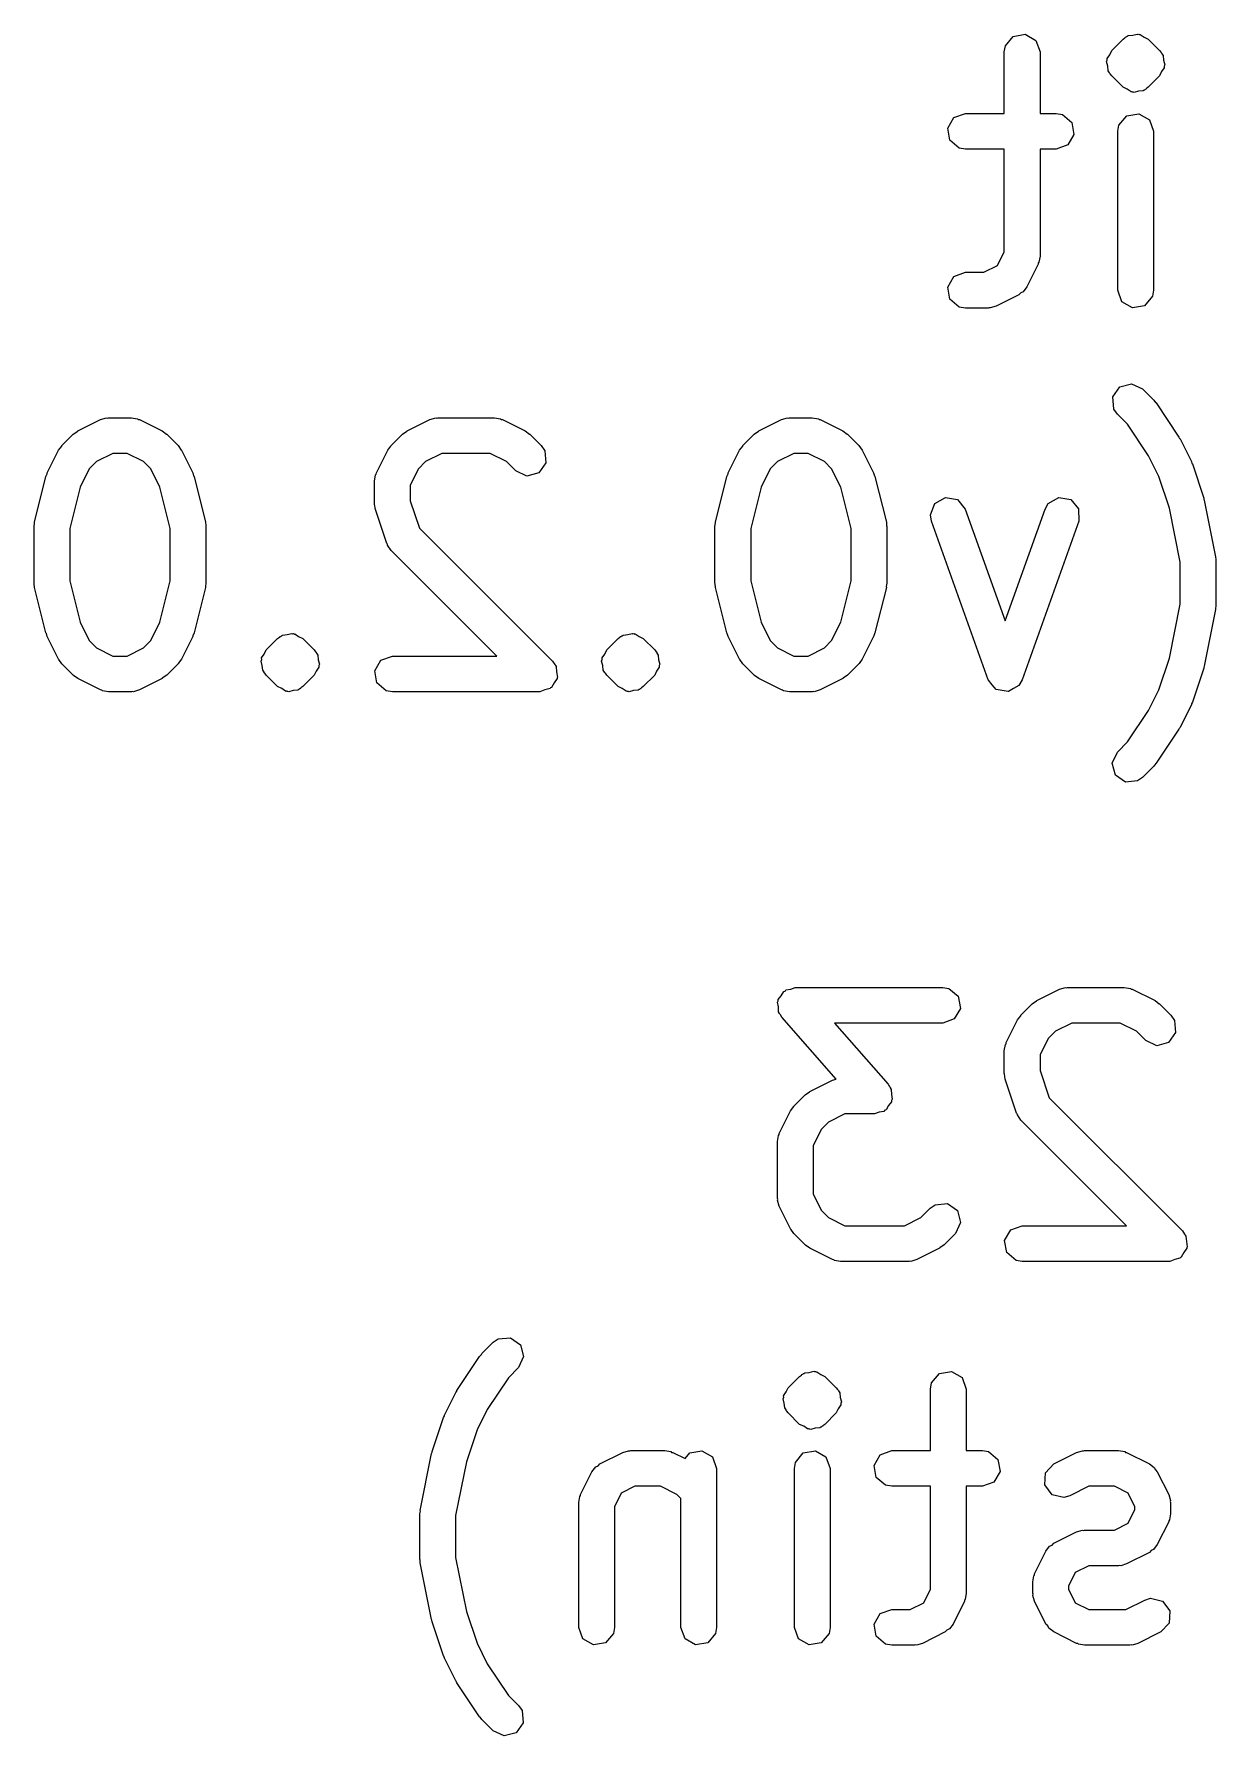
# Model space of a CAD drawing. Extents: x 83.8 to 115, y -109.2 to -88.6.
# Drawn here: x 90.5 to 95.46, y -95.71 to -88.57 of the extents above; entities that cross this region are included whole.
import ezdxf

# ---------------------------------------------------------------- set-up
doc = ezdxf.new("R2010")
doc.units = 0
doc.layers.add('BLACK', color=7, linetype='CONTINUOUS')

msp = doc.modelspace()

# ---------------------------------------------------------------- linework, layer by layer
at = {"layer": 'BLACK', "linetype": 'CONTINUOUS'}
for p, q in [((94.5724, -88.6217), (94.6054, -88.5824)), ((94.6054, -88.5824), (94.6559, -88.5735)), ((94.6559, -88.5735), (94.7003, -88.5992)), ((94.7003, -88.5992), (94.7179, -88.6474)), ((95.0184, -88.642), (95.066, -88.5943)), ((95.066, -88.5943), (95.0741, -88.5887)), ((95.0741, -88.5887), (95.076, -88.5859)), ((95.076, -88.5859), (95.0792, -88.5851)), ((95.0792, -88.5851), (95.0794, -88.585)), ((95.0794, -88.585), (95.0815, -88.5824)), ((95.0815, -88.5824), (95.0835, -88.5821)), ((95.0835, -88.5821), (95.0874, -88.5794)), ((95.0874, -88.5794), (95.1068, -88.5777)), ((95.1068, -88.5777), (95.1256, -88.5727)), ((95.1256, -88.5727), (95.1287, -88.5741)), ((95.1287, -88.5741), (95.1321, -88.5735)), ((95.1321, -88.5735), (95.135, -88.5752)), ((95.135, -88.5752), (95.1385, -88.5749)), ((95.1385, -88.5749), (95.1544, -88.5861)), ((95.1544, -88.5861), (95.1721, -88.5943)), ((95.1721, -88.5943), (95.2197, -88.642)), ((94.5679, -88.6474), (94.5724, -88.6217)), ((94.5679, -88.9057), (94.5679, -88.6474)), ((94.7179, -88.6474), (94.7179, -88.9057)), ((94.9967, -88.6885), (94.9996, -88.6823)), ((94.999, -88.6756), (95.0102, -88.6596)), ((94.9996, -88.6823), (94.999, -88.6756)), ((95.0102, -88.6596), (95.0184, -88.642)), ((95.2197, -88.642), (95.2254, -88.6501)), ((95.2254, -88.6501), (95.2281, -88.652)), ((95.2281, -88.652), (95.229, -88.6552)), ((95.229, -88.6552), (95.2346, -88.6633)), ((95.2346, -88.6633), (95.2363, -88.6827)), ((95.0018, -88.7073), (94.9967, -88.6885)), ((95.0035, -88.7267), (95.0018, -88.7073)), ((95.0091, -88.7348), (95.0035, -88.7267)), ((95.01, -88.738), (95.0091, -88.7348)), ((95.0127, -88.7399), (95.01, -88.738)), ((95.0184, -88.748), (95.0127, -88.7399)), ((95.066, -88.7957), (95.0184, -88.748)), ((95.2197, -88.748), (95.1721, -88.7957)), ((95.2279, -88.7304), (95.2197, -88.748)), ((95.2391, -88.7144), (95.2279, -88.7304)), ((95.2363, -88.6827), (95.2414, -88.7015)), ((95.2414, -88.7015), (95.2385, -88.7077)), ((95.2385, -88.7077), (95.2391, -88.7144)), ((95.0837, -88.8039), (95.066, -88.7957)), ((95.0996, -88.8151), (95.0837, -88.8039)), ((95.1031, -88.8148), (95.0996, -88.8151)), ((95.106, -88.8165), (95.1031, -88.8148)), ((95.1094, -88.8159), (95.106, -88.8165)), ((95.1125, -88.8173), (95.1094, -88.8159)), ((95.1313, -88.8123), (95.1125, -88.8173)), ((95.1507, -88.8106), (95.1313, -88.8123)), ((95.1546, -88.8079), (95.1507, -88.8106)), ((95.1565, -88.8076), (95.1546, -88.8079)), ((95.1587, -88.805), (95.1565, -88.8076)), ((95.1588, -88.8049), (95.1587, -88.805)), ((95.1621, -88.8041), (95.1588, -88.8049)), ((95.164, -88.8013), (95.1621, -88.8041)), ((95.1721, -88.7957), (95.164, -88.8013)), ((94.3309, -88.9677), (94.3566, -88.9233)), ((94.3398, -89.0182), (94.3309, -88.9677)), ((94.3566, -88.9233), (94.4048, -88.9057)), ((94.4048, -88.9057), (94.5679, -88.9057)), ((94.7179, -88.9057), (94.7857, -88.9057)), ((94.7857, -88.9057), (94.8114, -88.9102)), ((94.8114, -88.9102), (94.8507, -88.9432)), ((94.8507, -88.9432), (94.8596, -88.9937)), ((95.044, -88.9807), (95.0486, -88.9551)), ((95.0486, -88.9551), (95.0815, -88.9158)), ((95.0815, -88.9158), (95.1321, -88.9069)), ((95.1321, -88.9069), (95.1765, -88.9325)), ((95.1765, -88.9325), (95.194, -88.9807)), ((94.3791, -89.0512), (94.3398, -89.0182)), ((94.8339, -89.0382), (94.7857, -89.0557)), ((94.8596, -88.9937), (94.8339, -89.0382)), ((95.044, -89.6474), (95.044, -88.9807)), ((95.194, -88.9807), (95.194, -89.6474)), ((94.4048, -89.0557), (94.3791, -89.0512)), ((94.5679, -89.0557), (94.4048, -89.0557)), ((94.5679, -89.4868), (94.5679, -89.0557)), ((94.7857, -89.0557), (94.7179, -89.0557)), ((94.7179, -89.0557), (94.7179, -89.5045)), ((94.5393, -89.5439), (94.5679, -89.4868)), ((94.7099, -89.5381), (94.6623, -89.6333)), ((94.7105, -89.5336), (94.7099, -89.5381)), ((94.7133, -89.5302), (94.7105, -89.5336)), ((94.7179, -89.5045), (94.7133, -89.5302)), ((94.3309, -89.6344), (94.3566, -89.5899)), ((94.3566, -89.5899), (94.4048, -89.5724)), ((94.4048, -89.5724), (94.4823, -89.5724)), ((94.4823, -89.5724), (94.5393, -89.5439)), ((94.3398, -89.6849), (94.3309, -89.6344)), ((94.6288, -89.6668), (94.5335, -89.7145)), ((94.6365, -89.6587), (94.6288, -89.6668)), ((94.6468, -89.6542), (94.6365, -89.6587)), ((94.6623, -89.6333), (94.6468, -89.6542)), ((95.0616, -89.6956), (95.044, -89.6474)), ((95.1895, -89.673), (95.1565, -89.7123)), ((95.194, -89.6474), (95.1895, -89.673)), ((94.3791, -89.7179), (94.3398, -89.6849)), ((94.4048, -89.7224), (94.3791, -89.7179)), ((94.5, -89.7224), (94.4048, -89.7224)), ((94.5042, -89.7208), (94.5, -89.7224)), ((94.5086, -89.7219), (94.5042, -89.7208)), ((94.5335, -89.7145), (94.5086, -89.7219)), ((95.106, -89.7212), (95.0616, -89.6956)), ((95.1565, -89.7123), (95.106, -89.7212)), ((95.0228, -90.0951), (95.0522, -90.0531)), ((95.0273, -90.1462), (95.0228, -90.0951)), ((95.0522, -90.0531), (95.1018, -90.0398)), ((95.1018, -90.0398), (95.1483, -90.0615)), ((95.1483, -90.0615), (95.1959, -90.1091)), ((95.1959, -90.1091), (95.2024, -90.1185)), ((95.0422, -90.1676), (95.0273, -90.1462)), ((95.0846, -90.2099), (95.0422, -90.1676)), ((95.2024, -90.1185), (95.2053, -90.1205)), ((95.2053, -90.1205), (95.3005, -90.2634)), ((90.6136, -90.2996), (90.6613, -90.252)), ((90.6613, -90.252), (90.6796, -90.2391)), ((90.6796, -90.2391), (90.6807, -90.2379)), ((90.6807, -90.2379), (90.776, -90.1903)), ((90.776, -90.1903), (90.8009, -90.1829)), ((90.8009, -90.1829), (90.8053, -90.1839)), ((90.8053, -90.1839), (90.8095, -90.1824)), ((90.8095, -90.1824), (90.9048, -90.1824)), ((90.9048, -90.1824), (90.9304, -90.1869)), ((90.9304, -90.1869), (90.9338, -90.1898)), ((90.9338, -90.1898), (90.9383, -90.1903)), ((90.9383, -90.1903), (91.0335, -90.2379)), ((91.0335, -90.2379), (91.0516, -90.2513)), ((91.0516, -90.2513), (91.053, -90.252)), ((91.053, -90.252), (91.1007, -90.2996)), ((91.9946, -90.2996), (92.0422, -90.252)), ((92.0422, -90.252), (92.0606, -90.2391)), ((92.0606, -90.2391), (92.0617, -90.2379)), ((92.0617, -90.2379), (92.1569, -90.1903)), ((92.1569, -90.1903), (92.1819, -90.1829)), ((92.1819, -90.1829), (92.1863, -90.1839)), ((92.1863, -90.1839), (92.1905, -90.1824)), ((92.1905, -90.1824), (92.4286, -90.1824)), ((92.4286, -90.1824), (92.4542, -90.1869)), ((92.4542, -90.1869), (92.4577, -90.1898)), ((92.4577, -90.1898), (92.4621, -90.1903)), ((92.4621, -90.1903), (92.5574, -90.2379)), ((92.5574, -90.2379), (92.5754, -90.2513)), ((92.5754, -90.2513), (92.5768, -90.252)), ((92.5768, -90.252), (92.6245, -90.2996)), ((93.4708, -90.2996), (93.5184, -90.252)), ((93.5184, -90.252), (93.5368, -90.2391)), ((93.5368, -90.2391), (93.5379, -90.2379)), ((93.5379, -90.2379), (93.6331, -90.1903)), ((93.6331, -90.1903), (93.6581, -90.1829)), ((93.6581, -90.1829), (93.6625, -90.1839)), ((93.6625, -90.1839), (93.6667, -90.1824)), ((93.6667, -90.1824), (93.7619, -90.1824)), ((93.7619, -90.1824), (93.7876, -90.1869)), ((93.7876, -90.1869), (93.791, -90.1898)), ((93.791, -90.1898), (93.7954, -90.1903)), ((93.7954, -90.1903), (93.8907, -90.2379)), ((93.8907, -90.2379), (93.9087, -90.2513)), ((93.9087, -90.2513), (93.9102, -90.252)), ((93.9102, -90.252), (93.9578, -90.2996)), ((95.1731, -90.3427), (95.0846, -90.2099)), ((90.552, -90.4143), (90.5996, -90.3191)), ((90.5996, -90.3191), (90.6129, -90.3011)), ((90.6129, -90.3011), (90.6136, -90.2996)), ((91.1007, -90.2996), (91.1135, -90.318)), ((91.1135, -90.318), (91.1147, -90.3191)), ((91.1147, -90.3191), (91.1623, -90.4143)), ((91.9329, -90.4143), (91.9805, -90.3191)), ((91.9805, -90.3191), (91.9939, -90.3011)), ((91.9939, -90.3011), (91.9946, -90.2996)), ((92.6245, -90.2996), (92.6394, -90.3209)), ((92.6394, -90.3209), (92.6439, -90.372)), ((93.4091, -90.4143), (93.4567, -90.3191)), ((93.4567, -90.3191), (93.4701, -90.3011)), ((93.4701, -90.3011), (93.4708, -90.2996)), ((93.9578, -90.2996), (93.9707, -90.318)), ((93.9707, -90.318), (93.9718, -90.3191)), ((93.9718, -90.3191), (94.0195, -90.4143)), ((95.3005, -90.2634), (95.3032, -90.2696)), ((95.3032, -90.2696), (95.3052, -90.2715)), ((95.3052, -90.2715), (95.3528, -90.3667)), ((90.7587, -90.3666), (90.7283, -90.397)), ((90.8272, -90.3324), (90.7587, -90.3666)), ((90.8871, -90.3324), (90.8272, -90.3324)), ((90.9556, -90.3666), (90.8871, -90.3324)), ((90.986, -90.397), (90.9556, -90.3666)), ((92.1397, -90.3666), (92.1093, -90.397)), ((92.2082, -90.3324), (92.1397, -90.3666)), ((92.4109, -90.3324), (92.2082, -90.3324)), ((92.4794, -90.3666), (92.4109, -90.3324)), ((92.5184, -90.4057), (92.4794, -90.3666)), ((92.6439, -90.372), (92.6144, -90.4141)), ((93.6159, -90.3666), (93.5854, -90.397)), ((93.6844, -90.3324), (93.6159, -90.3666)), ((93.7442, -90.3324), (93.6844, -90.3324)), ((93.8127, -90.3666), (93.7442, -90.3324)), ((93.8431, -90.397), (93.8127, -90.3666)), ((95.2162, -90.429), (95.1731, -90.3427)), ((95.3528, -90.3667), (95.355, -90.3742)), ((95.355, -90.3742), (95.3569, -90.3765)), ((95.3569, -90.3765), (95.4045, -90.5194)), ((90.4987, -90.6201), (90.5463, -90.4297)), ((90.5463, -90.4297), (90.5516, -90.4178)), ((90.5516, -90.4178), (90.552, -90.4143)), ((90.7283, -90.397), (90.6898, -90.474)), ((91.0245, -90.474), (90.986, -90.397)), ((91.1623, -90.4143), (91.166, -90.4267)), ((91.166, -90.4267), (91.168, -90.4297)), ((91.168, -90.4297), (91.2156, -90.6201)), ((91.925, -90.4479), (91.9295, -90.4222)), ((91.925, -90.5431), (91.925, -90.4479)), ((91.9295, -90.4222), (91.9324, -90.4188)), ((91.9324, -90.4188), (91.9329, -90.4143)), ((92.1093, -90.397), (92.075, -90.4656)), ((92.075, -90.4656), (92.075, -90.5309)), ((92.5649, -90.4273), (92.5184, -90.4057)), ((92.6144, -90.4141), (92.5649, -90.4273)), ((93.3558, -90.6201), (93.4034, -90.4297)), ((93.4034, -90.4297), (93.4087, -90.4178)), ((93.4087, -90.4178), (93.4091, -90.4143)), ((93.5854, -90.397), (93.547, -90.474)), ((93.8816, -90.474), (93.8431, -90.397)), ((94.0195, -90.4143), (94.0232, -90.4267)), ((94.0232, -90.4267), (94.0251, -90.4297)), ((94.0251, -90.4297), (94.0728, -90.6201)), ((95.2607, -90.5624), (95.2162, -90.429)), ((90.6898, -90.474), (90.6464, -90.6476)), ((91.0679, -90.6476), (91.0245, -90.474)), ((92.075, -90.5309), (92.1132, -90.6454)), ((93.547, -90.474), (93.5036, -90.6476)), ((93.925, -90.6476), (93.8816, -90.474)), ((94.2762, -90.5422), (94.3208, -90.5168)), ((94.3208, -90.5168), (94.3712, -90.526)), ((94.3712, -90.526), (94.404, -90.5655)), ((94.7518, -90.5429), (94.7961, -90.5169)), ((94.7961, -90.5169), (94.8466, -90.5255)), ((94.8466, -90.5255), (94.8798, -90.5646)), ((95.4045, -90.5194), (95.4055, -90.5261)), ((95.4055, -90.5261), (95.4069, -90.5284)), ((95.4069, -90.5284), (95.4545, -90.7665)), ((91.9256, -90.5446), (91.925, -90.5431)), ((91.9288, -90.5668), (91.9256, -90.5446)), ((91.9765, -90.7097), (91.9288, -90.5668)), ((94.2583, -90.5903), (94.2762, -90.5422)), ((94.2627, -90.6159), (94.2583, -90.5903)), ((94.404, -90.5655), (94.5714, -91.0344)), ((94.5714, -91.0344), (94.7389, -90.5655)), ((94.7389, -90.5655), (94.7518, -90.5429)), ((94.8798, -90.5646), (94.8802, -90.6159)), ((95.306, -90.7886), (95.2607, -90.5624)), ((90.4964, -90.6383), (90.499, -90.6236)), ((90.4964, -90.8764), (90.4964, -90.6383)), ((90.499, -90.6236), (90.4987, -90.6201)), ((90.6464, -90.6476), (90.6464, -90.8672)), ((91.0679, -90.8672), (91.0679, -90.6476)), ((91.2156, -90.6201), (91.2167, -90.6351)), ((91.2167, -90.6351), (91.2179, -90.6383)), ((91.2179, -90.6383), (91.2179, -90.8764)), ((92.1132, -90.6454), (92.6721, -91.2043)), ((93.3536, -90.6383), (93.3562, -90.6236)), ((93.3536, -90.8764), (93.3536, -90.6383)), ((93.3562, -90.6236), (93.3558, -90.6201)), ((93.5036, -90.6476), (93.5036, -90.8672)), ((93.925, -90.8672), (93.925, -90.6476)), ((94.0728, -90.6201), (94.0738, -90.6351)), ((94.0738, -90.6351), (94.075, -90.6383)), ((94.075, -90.6383), (94.075, -90.8764)), ((94.5008, -91.2826), (94.2627, -90.6159)), ((94.8802, -90.6159), (94.6421, -91.2826)), ((91.9793, -90.7132), (91.9765, -90.7097)), ((91.9796, -90.7176), (91.9793, -90.7132)), ((91.9946, -90.739), (91.9796, -90.7176)), ((92.438, -91.1824), (91.9946, -90.739)), ((95.306, -90.9642), (95.306, -90.7886)), ((95.4545, -90.7665), (95.4548, -90.7779)), ((95.4548, -90.7779), (95.456, -90.7812)), ((95.456, -90.7812), (95.456, -90.9717)), ((90.4976, -90.8797), (90.4964, -90.8764)), ((90.4987, -90.8946), (90.4976, -90.8797)), ((90.5463, -91.0851), (90.4987, -90.8946)), ((90.6464, -90.8672), (90.6898, -91.0407)), ((91.0245, -91.0407), (91.0679, -90.8672)), ((91.2156, -90.8946), (91.168, -91.0851)), ((91.2179, -90.8764), (91.2153, -90.8912)), ((91.2153, -90.8912), (91.2156, -90.8946)), ((93.3548, -90.8797), (93.3536, -90.8764)), ((93.3558, -90.8946), (93.3548, -90.8797)), ((93.4034, -91.0851), (93.3558, -90.8946)), ((93.5036, -90.8672), (93.547, -91.0407)), ((93.8816, -91.0407), (93.925, -90.8672)), ((94.0728, -90.8946), (94.0251, -91.0851)), ((94.075, -90.8764), (94.0724, -90.8912)), ((94.0724, -90.8912), (94.0728, -90.8946)), ((95.2607, -91.1905), (95.306, -90.9642)), ((95.4545, -90.9864), (95.4069, -91.2245)), ((95.456, -90.9717), (95.454, -90.9829)), ((95.454, -90.9829), (95.4545, -90.9864)), ((90.5483, -91.088), (90.5463, -91.0851)), ((90.552, -91.1004), (90.5483, -91.088)), ((90.5996, -91.1957), (90.552, -91.1004)), ((90.6898, -91.0407), (90.7283, -91.1177)), ((90.986, -91.1177), (91.0245, -91.0407)), ((91.1623, -91.1004), (91.1147, -91.1957)), ((91.1627, -91.0969), (91.1623, -91.1004)), ((91.168, -91.0851), (91.1627, -91.0969)), ((91.4708, -91.1567), (91.5184, -91.1091)), ((91.5184, -91.1091), (91.5265, -91.1034)), ((91.5265, -91.1034), (91.5284, -91.1007)), ((91.5284, -91.1007), (91.5316, -91.0998)), ((91.5316, -91.0998), (91.5318, -91.0997)), ((91.5318, -91.0997), (91.5339, -91.0972)), ((91.5339, -91.0972), (91.5359, -91.0968)), ((91.5359, -91.0968), (91.5397, -91.0942)), ((91.5397, -91.0942), (91.5591, -91.0925)), ((91.5591, -91.0925), (91.578, -91.0874)), ((91.578, -91.0874), (91.5811, -91.0889)), ((91.5811, -91.0889), (91.5845, -91.0883)), ((91.5845, -91.0883), (91.5874, -91.09)), ((91.5874, -91.09), (91.5908, -91.0897)), ((91.5908, -91.0897), (91.6068, -91.1009)), ((91.6068, -91.1009), (91.6245, -91.1091)), ((91.6245, -91.1091), (91.6721, -91.1567)), ((92.8993, -91.1567), (92.947, -91.1091)), ((92.947, -91.1091), (92.9551, -91.1034)), ((92.9551, -91.1034), (92.957, -91.1007)), ((92.957, -91.1007), (92.9602, -91.0998)), ((92.9602, -91.0998), (92.9604, -91.0997)), ((92.9604, -91.0997), (92.9625, -91.0972)), ((92.9625, -91.0972), (92.9645, -91.0968)), ((92.9645, -91.0968), (92.9683, -91.0942)), ((92.9683, -91.0942), (92.9877, -91.0925)), ((92.9877, -91.0925), (93.0065, -91.0874)), ((93.0065, -91.0874), (93.0096, -91.0889)), ((93.0096, -91.0889), (93.013, -91.0883)), ((93.013, -91.0883), (93.016, -91.09)), ((93.016, -91.09), (93.0194, -91.0897)), ((93.0194, -91.0897), (93.0354, -91.1009)), ((93.0354, -91.1009), (93.053, -91.1091)), ((93.053, -91.1091), (93.1007, -91.1567)), ((93.4054, -91.088), (93.4034, -91.0851)), ((93.4091, -91.1004), (93.4054, -91.088)), ((93.4567, -91.1957), (93.4091, -91.1004)), ((93.547, -91.0407), (93.5854, -91.1177)), ((93.8431, -91.1177), (93.8816, -91.0407)), ((94.0195, -91.1004), (93.9718, -91.1957)), ((94.0199, -91.0969), (94.0195, -91.1004)), ((94.0251, -91.0851), (94.0199, -91.0969)), ((90.7283, -91.1177), (90.7587, -91.1481)), ((90.7587, -91.1481), (90.8272, -91.1824)), ((90.8871, -91.1824), (90.9556, -91.1481)), ((90.9556, -91.1481), (90.986, -91.1177)), ((91.4514, -91.1903), (91.4625, -91.1744)), ((91.4625, -91.1744), (91.4708, -91.1567)), ((91.6721, -91.1567), (91.6778, -91.1648)), ((91.6778, -91.1648), (91.6805, -91.1667)), ((91.6805, -91.1667), (91.6813, -91.17)), ((91.6813, -91.17), (91.687, -91.1781)), ((91.687, -91.1781), (91.6887, -91.1975)), ((92.8799, -91.1903), (92.8911, -91.1744)), ((92.8911, -91.1744), (92.8993, -91.1567)), ((93.1007, -91.1567), (93.1063, -91.1648)), ((93.1063, -91.1648), (93.1091, -91.1667)), ((93.1091, -91.1667), (93.1099, -91.17)), ((93.1099, -91.17), (93.1156, -91.1781)), ((93.1156, -91.1781), (93.1173, -91.1975)), ((93.5854, -91.1177), (93.6159, -91.1481)), ((93.6159, -91.1481), (93.6844, -91.1824)), ((93.7442, -91.1824), (93.8127, -91.1481)), ((93.8127, -91.1481), (93.8431, -91.1177)), ((90.6008, -91.1968), (90.5996, -91.1957)), ((90.6136, -91.2152), (90.6008, -91.1968)), ((90.6613, -91.2628), (90.6136, -91.2152)), ((90.8272, -91.1824), (90.8871, -91.1824)), ((91.1007, -91.2152), (91.053, -91.2628)), ((91.1013, -91.2137), (91.1007, -91.2152)), ((91.1147, -91.1957), (91.1013, -91.2137)), ((91.4491, -91.2032), (91.452, -91.1971)), ((91.4541, -91.222), (91.4491, -91.2032)), ((91.452, -91.1971), (91.4514, -91.1903)), ((91.4558, -91.2415), (91.4541, -91.222)), ((91.4615, -91.2496), (91.4558, -91.2415)), ((91.4624, -91.2528), (91.4615, -91.2496)), ((91.4651, -91.2547), (91.4624, -91.2528)), ((91.6803, -91.2451), (91.6721, -91.2628)), ((91.6915, -91.2292), (91.6803, -91.2451)), ((91.6887, -91.1975), (91.6938, -91.2163)), ((91.6938, -91.2163), (91.6909, -91.2224)), ((91.6909, -91.2224), (91.6915, -91.2292)), ((91.9261, -91.2444), (91.9518, -91.1999)), ((91.935, -91.2949), (91.9261, -91.2444)), ((91.9518, -91.1999), (92, -91.1824)), ((92, -91.1824), (92.438, -91.1824)), ((92.6721, -91.2043), (92.6815, -91.2178)), ((92.6815, -91.2178), (92.684, -91.2199)), ((92.684, -91.2199), (92.6843, -91.2219)), ((92.6843, -91.2219), (92.687, -91.2257)), ((92.687, -91.2257), (92.689, -91.2482)), ((92.689, -91.2482), (92.6929, -91.2704)), ((92.8777, -91.2032), (92.8805, -91.1971)), ((92.8827, -91.222), (92.8777, -91.2032)), ((92.8805, -91.1971), (92.8799, -91.1903)), ((92.8844, -91.2415), (92.8827, -91.222)), ((92.8901, -91.2496), (92.8844, -91.2415)), ((92.8909, -91.2528), (92.8901, -91.2496)), ((92.8937, -91.2547), (92.8909, -91.2528)), ((93.1089, -91.2451), (93.1007, -91.2628)), ((93.1201, -91.2292), (93.1089, -91.2451)), ((93.1173, -91.1975), (93.1223, -91.2163)), ((93.1223, -91.2163), (93.1195, -91.2224)), ((93.1195, -91.2224), (93.1201, -91.2292)), ((93.4579, -91.1968), (93.4567, -91.1957)), ((93.4708, -91.2152), (93.4579, -91.1968)), ((93.5184, -91.2628), (93.4708, -91.2152)), ((93.6844, -91.1824), (93.7442, -91.1824)), ((93.9578, -91.2152), (93.9102, -91.2628)), ((93.9585, -91.2137), (93.9578, -91.2152)), ((93.9718, -91.1957), (93.9585, -91.2137)), ((95.2162, -91.3238), (95.2607, -91.1905)), ((95.4045, -91.2335), (95.3569, -91.3763)), ((95.4069, -91.2245), (95.4044, -91.2308)), ((95.4044, -91.2308), (95.4045, -91.2335)), ((90.6627, -91.2635), (90.6613, -91.2628)), ((90.6807, -91.2768), (90.6627, -91.2635)), ((90.776, -91.3245), (90.6807, -91.2768)), ((91.0335, -91.2768), (90.9383, -91.3245)), ((91.0347, -91.2757), (91.0335, -91.2768)), ((91.053, -91.2628), (91.0347, -91.2757)), ((91.4708, -91.2628), (91.4651, -91.2547)), ((91.5184, -91.3104), (91.4708, -91.2628)), ((91.5361, -91.3186), (91.5184, -91.3104)), ((91.552, -91.3298), (91.5361, -91.3186)), ((91.6069, -91.3227), (91.6031, -91.3254)), ((91.6089, -91.3223), (91.6069, -91.3227)), ((91.611, -91.3198), (91.6089, -91.3223)), ((91.6112, -91.3197), (91.611, -91.3198)), ((91.6144, -91.3188), (91.6112, -91.3197)), ((91.6164, -91.3161), (91.6144, -91.3188)), ((91.6245, -91.3104), (91.6164, -91.3161)), ((91.6721, -91.2628), (91.6245, -91.3104)), ((91.9743, -91.3279), (91.935, -91.2949)), ((92.6621, -91.3188), (92.6403, -91.3247)), ((92.664, -91.316), (92.6621, -91.3188)), ((92.6673, -91.3148), (92.664, -91.316)), ((92.6785, -91.2953), (92.6673, -91.3148)), ((92.6915, -91.2768), (92.6785, -91.2953)), ((92.6929, -91.2704), (92.6912, -91.2734)), ((92.6912, -91.2734), (92.6915, -91.2768)), ((92.8993, -91.2628), (92.8937, -91.2547)), ((92.947, -91.3104), (92.8993, -91.2628)), ((92.9646, -91.3186), (92.947, -91.3104)), ((92.9806, -91.3298), (92.9646, -91.3186)), ((93.0355, -91.3227), (93.0317, -91.3254)), ((93.0375, -91.3223), (93.0355, -91.3227)), ((93.0396, -91.3198), (93.0375, -91.3223)), ((93.0398, -91.3197), (93.0396, -91.3198)), ((93.043, -91.3188), (93.0398, -91.3197)), ((93.0449, -91.3161), (93.043, -91.3188)), ((93.053, -91.3104), (93.0449, -91.3161)), ((93.1007, -91.2628), (93.053, -91.3104)), ((93.5199, -91.2635), (93.5184, -91.2628)), ((93.5379, -91.2768), (93.5199, -91.2635)), ((93.6331, -91.3245), (93.5379, -91.2768)), ((93.8907, -91.2768), (93.7954, -91.3245)), ((93.8918, -91.2757), (93.8907, -91.2768)), ((93.9102, -91.2628), (93.8918, -91.2757)), ((94.5011, -91.283), (94.5008, -91.2826)), ((94.5011, -91.2835), (94.5011, -91.283)), ((94.5174, -91.3027), (94.5011, -91.2835)), ((94.5335, -91.3221), (94.5174, -91.3027)), ((94.534, -91.3222), (94.5335, -91.3221)), ((94.5343, -91.3226), (94.534, -91.3222)), ((94.5592, -91.3268), (94.5343, -91.3226)), ((94.6067, -91.3184), (94.5849, -91.3312)), ((94.6286, -91.3059), (94.6067, -91.3184)), ((94.6288, -91.3055), (94.6286, -91.3059)), ((94.6292, -91.3052), (94.6288, -91.3055)), ((94.6421, -91.2826), (94.6292, -91.3052)), ((95.1731, -91.4101), (95.2162, -91.3238)), ((90.7804, -91.325), (90.776, -91.3245)), ((90.7839, -91.3279), (90.7804, -91.325)), ((90.8095, -91.3324), (90.7839, -91.3279)), ((90.9048, -91.3324), (90.8095, -91.3324)), ((90.909, -91.3308), (90.9048, -91.3324)), ((90.9133, -91.3319), (90.909, -91.3308)), ((90.9383, -91.3245), (90.9133, -91.3319)), ((91.5554, -91.3295), (91.552, -91.3298)), ((91.5584, -91.3312), (91.5554, -91.3295)), ((91.5618, -91.3306), (91.5584, -91.3312)), ((91.5649, -91.3321), (91.5618, -91.3306)), ((91.5837, -91.3271), (91.5649, -91.3321)), ((91.6031, -91.3254), (91.5837, -91.3271)), ((92, -91.3324), (91.9743, -91.3279)), ((92.619, -91.3324), (92, -91.3324)), ((92.6403, -91.3247), (92.619, -91.3324)), ((92.984, -91.3295), (92.9806, -91.3298)), ((92.987, -91.3312), (92.984, -91.3295)), ((92.9904, -91.3306), (92.987, -91.3312)), ((92.9935, -91.3321), (92.9904, -91.3306)), ((93.0123, -91.3271), (92.9935, -91.3321)), ((93.0317, -91.3254), (93.0123, -91.3271)), ((93.6376, -91.325), (93.6331, -91.3245)), ((93.641, -91.3279), (93.6376, -91.325)), ((93.6667, -91.3324), (93.641, -91.3279)), ((93.7619, -91.3324), (93.6667, -91.3324)), ((93.7661, -91.3308), (93.7619, -91.3324)), ((93.7705, -91.3319), (93.7661, -91.3308)), ((93.7954, -91.3245), (93.7705, -91.3319)), ((94.584, -91.3313), (94.5592, -91.3268)), ((94.5844, -91.3311), (94.584, -91.3313)), ((94.5849, -91.3312), (94.5844, -91.3311)), ((95.3528, -91.3862), (95.3052, -91.4814)), ((95.3531, -91.3832), (95.3528, -91.3862)), ((95.3569, -91.3763), (95.3531, -91.3832)), ((95.0846, -91.5429), (95.1731, -91.4101)), ((95.3005, -91.4895), (95.2053, -91.6323)), ((95.3011, -91.4868), (95.3005, -91.4895)), ((95.3052, -91.4814), (95.3011, -91.4868)), ((95.0205, -91.6318), (95.0422, -91.5853)), ((95.0422, -91.5853), (95.0846, -91.5429)), ((95.0338, -91.6814), (95.0205, -91.6318)), ((95.0758, -91.7108), (95.0338, -91.6814)), ((95.1959, -91.6437), (95.1483, -91.6914)), ((95.1974, -91.6406), (95.1959, -91.6437)), ((95.2053, -91.6323), (95.1974, -91.6406)), ((95.1269, -91.7063), (95.0758, -91.7108)), ((95.1483, -91.6914), (95.1269, -91.7063)), ((93.6195, -92.6232), (93.6322, -92.6074)), ((93.6322, -92.6074), (93.6423, -92.5899)), ((93.6423, -92.5899), (93.6479, -92.5879)), ((93.6479, -92.5879), (93.6516, -92.5832)), ((93.6516, -92.5832), (93.6715, -92.5793)), ((93.6715, -92.5793), (93.6905, -92.5724)), ((93.6905, -92.5724), (94.3095, -92.5724)), ((94.3095, -92.5724), (94.3352, -92.5769)), ((94.3352, -92.5769), (94.3745, -92.6099)), ((94.7046, -92.6279), (94.7998, -92.5803)), ((94.7998, -92.5803), (94.8248, -92.5729)), ((94.8248, -92.5729), (94.8291, -92.5739)), ((94.8291, -92.5739), (94.8333, -92.5724)), ((94.8333, -92.5724), (95.0714, -92.5724)), ((95.0714, -92.5724), (95.0971, -92.5769)), ((95.0971, -92.5769), (95.1005, -92.5798)), ((95.1005, -92.5798), (95.105, -92.5803)), ((95.105, -92.5803), (95.2002, -92.6279)), ((93.6166, -92.6344), (93.6196, -92.6292)), ((93.6201, -92.6543), (93.6166, -92.6344)), ((93.6196, -92.6292), (93.6195, -92.6232)), ((93.6205, -92.6745), (93.6201, -92.6543)), ((93.625, -92.6818), (93.6205, -92.6745)), ((94.3834, -92.6604), (94.3577, -92.7048)), ((94.3745, -92.6099), (94.3834, -92.6604)), ((94.6374, -92.6896), (94.6851, -92.642)), ((94.6851, -92.642), (94.7034, -92.6291)), ((94.7034, -92.6291), (94.7046, -92.6279)), ((95.2002, -92.6279), (95.2182, -92.6413)), ((95.2182, -92.6413), (95.2197, -92.642)), ((95.2197, -92.642), (95.2673, -92.6896)), ((93.6255, -92.6849), (93.625, -92.6818)), ((93.6282, -92.6871), (93.6255, -92.6849)), ((93.634, -92.6968), (93.6282, -92.6871)), ((93.8617, -92.957), (93.634, -92.6968)), ((94.3095, -92.7224), (93.8558, -92.7224)), ((93.8558, -92.7224), (94.0803, -92.9789)), ((94.3577, -92.7048), (94.3095, -92.7224)), ((94.5758, -92.8043), (94.6234, -92.7091)), ((94.6234, -92.7091), (94.6368, -92.6911)), ((94.6368, -92.6911), (94.6374, -92.6896)), ((94.851, -92.7224), (94.7825, -92.7566)), ((95.0537, -92.7224), (94.851, -92.7224)), ((95.1222, -92.7566), (95.0537, -92.7224)), ((95.2673, -92.6896), (95.2823, -92.7109)), ((95.2823, -92.7109), (95.2867, -92.762)), ((94.5679, -92.8379), (94.5724, -92.8122)), ((94.5724, -92.8122), (94.5753, -92.8088)), ((94.5753, -92.8088), (94.5758, -92.8043)), ((94.7521, -92.787), (94.7179, -92.8556)), ((94.7825, -92.7566), (94.7521, -92.787)), ((95.1613, -92.7957), (95.1222, -92.7566)), ((95.2077, -92.8173), (95.1613, -92.7957)), ((95.2573, -92.8041), (95.2077, -92.8173)), ((95.2867, -92.762), (95.2573, -92.8041)), ((94.5679, -92.9331), (94.5679, -92.8379)), ((94.7179, -92.8556), (94.7179, -92.9209)), ((93.7522, -93.0089), (93.8474, -92.9613)), ((93.8474, -92.9613), (93.8617, -92.957)), ((94.5684, -92.9346), (94.5679, -92.9331)), ((94.5717, -92.9568), (94.5684, -92.9346)), ((94.6193, -93.0997), (94.5717, -92.9568)), ((94.7179, -92.9209), (94.756, -93.0354)), ((93.6851, -93.0705), (93.7327, -93.0229)), ((93.7327, -93.0229), (93.751, -93.0101)), ((93.751, -93.0101), (93.7522, -93.0089)), ((94.0803, -92.9789), (94.0861, -92.9886)), ((94.0861, -92.9886), (94.0888, -92.9908)), ((94.0888, -92.9908), (94.0893, -92.9939)), ((94.0893, -92.9939), (94.0937, -93.0012)), ((94.0937, -93.0012), (94.0942, -93.0214)), ((94.0942, -93.0214), (94.0977, -93.0414)), ((94.756, -93.0354), (95.3149, -93.5943)), ((93.6234, -93.1853), (93.671, -93.09)), ((93.671, -93.09), (93.6844, -93.072)), ((93.6844, -93.072), (93.6851, -93.0705)), ((93.8987, -93.1033), (93.8301, -93.1376)), ((94.0238, -93.1033), (93.8987, -93.1033)), ((94.0428, -93.0964), (94.0238, -93.1033)), ((94.0626, -93.0925), (94.0428, -93.0964)), ((94.0664, -93.0878), (94.0626, -93.0925)), ((94.072, -93.0858), (94.0664, -93.0878)), ((94.0821, -93.0683), (94.072, -93.0858)), ((94.0948, -93.0525), (94.0821, -93.0683)), ((94.0977, -93.0414), (94.0947, -93.0465)), ((94.0947, -93.0465), (94.0948, -93.0525)), ((94.6221, -93.1032), (94.6193, -93.0997)), ((94.6225, -93.1076), (94.6221, -93.1032)), ((94.6374, -93.129), (94.6225, -93.1076)), ((93.7997, -93.168), (93.7655, -93.2365)), ((93.8301, -93.1376), (93.7997, -93.168)), ((95.0808, -93.5724), (94.6374, -93.129)), ((93.6155, -93.2188), (93.62, -93.1932)), ((93.6155, -93.4569), (93.6155, -93.2188)), ((93.62, -93.1932), (93.6229, -93.1897)), ((93.6229, -93.1897), (93.6234, -93.1853)), ((93.7655, -93.2365), (93.7655, -93.4392)), ((93.617, -93.4611), (93.6155, -93.4569)), ((93.616, -93.4655), (93.617, -93.4611)), ((93.6234, -93.4904), (93.616, -93.4655)), ((93.7655, -93.4392), (93.7997, -93.5077)), ((93.671, -93.5857), (93.6234, -93.4904)), ((93.7997, -93.5077), (93.8301, -93.5381)), ((94.2175, -93.5381), (94.2565, -93.4991)), ((94.2565, -93.4991), (94.2778, -93.4842)), ((94.2778, -93.4842), (94.3289, -93.4797)), ((94.3289, -93.4797), (94.371, -93.5091)), ((94.371, -93.5091), (94.3842, -93.5587)), ((93.6722, -93.5868), (93.671, -93.5857)), ((93.6851, -93.6052), (93.6722, -93.5868)), ((93.7327, -93.6528), (93.6851, -93.6052)), ((93.8301, -93.5381), (93.8987, -93.5724)), ((93.8987, -93.5724), (94.149, -93.5724)), ((94.149, -93.5724), (94.2175, -93.5381)), ((94.3626, -93.6052), (94.3149, -93.6528)), ((94.3842, -93.5587), (94.3626, -93.6052)), ((94.569, -93.6344), (94.5946, -93.5899)), ((94.5946, -93.5899), (94.6429, -93.5724)), ((94.6429, -93.5724), (95.0808, -93.5724)), ((95.3149, -93.5943), (95.3243, -93.6078)), ((95.3243, -93.6078), (95.3269, -93.6099)), ((93.7342, -93.6535), (93.7327, -93.6528)), ((93.7522, -93.6668), (93.7342, -93.6535)), ((93.8474, -93.7145), (93.7522, -93.6668)), ((94.2954, -93.6668), (94.2002, -93.7145)), ((94.2966, -93.6657), (94.2954, -93.6668)), ((94.3149, -93.6528), (94.2966, -93.6657)), ((94.5779, -93.6849), (94.569, -93.6344)), ((95.3343, -93.6668), (95.3214, -93.6853)), ((95.3269, -93.6099), (95.3272, -93.6119)), ((95.3272, -93.6119), (95.3299, -93.6157)), ((95.3299, -93.6157), (95.3318, -93.6382)), ((95.3318, -93.6382), (95.3358, -93.6604)), ((95.3358, -93.6604), (95.334, -93.6634)), ((95.334, -93.6634), (95.3343, -93.6668)), ((93.8519, -93.715), (93.8474, -93.7145)), ((93.8553, -93.7179), (93.8519, -93.715)), ((93.881, -93.7224), (93.8553, -93.7179)), ((94.1667, -93.7224), (93.881, -93.7224)), ((94.1709, -93.7208), (94.1667, -93.7224)), ((94.1752, -93.7219), (94.1709, -93.7208)), ((94.2002, -93.7145), (94.1752, -93.7219)), ((94.6172, -93.7179), (94.5779, -93.6849)), ((94.6429, -93.7224), (94.6172, -93.7179)), ((95.2619, -93.7224), (94.6429, -93.7224)), ((95.2831, -93.7147), (95.2619, -93.7224)), ((95.3049, -93.7088), (95.2831, -93.7147)), ((95.3069, -93.706), (95.3049, -93.7088)), ((95.3101, -93.7048), (95.3069, -93.706)), ((95.3214, -93.6853), (95.3101, -93.7048)), ((92.3741, -94.1123), (92.3755, -94.1091)), ((92.3755, -94.1091), (92.4232, -94.0615)), ((92.4232, -94.0615), (92.4445, -94.0465)), ((92.4445, -94.0465), (92.4956, -94.0421)), ((92.4956, -94.0421), (92.5376, -94.0715)), ((92.5376, -94.0715), (92.5509, -94.1211)), ((92.2709, -94.2634), (92.3662, -94.1205)), ((92.3662, -94.1205), (92.3741, -94.1123)), ((92.5292, -94.1676), (92.4869, -94.2099)), ((92.5509, -94.1211), (92.5292, -94.1676)), ((92.4869, -94.2099), (92.3983, -94.3427)), ((93.6613, -94.252), (93.7089, -94.2043)), ((93.7089, -94.2043), (93.717, -94.1987)), ((93.717, -94.1987), (93.7189, -94.1959)), ((93.7189, -94.1959), (93.7221, -94.1951)), ((93.7221, -94.1951), (93.7223, -94.195)), ((93.7223, -94.195), (93.7244, -94.1924)), ((93.7244, -94.1924), (93.7264, -94.1921)), ((93.7264, -94.1921), (93.7302, -94.1894)), ((93.7302, -94.1894), (93.7496, -94.1877)), ((93.7496, -94.1877), (93.7684, -94.1827)), ((93.7684, -94.1827), (93.7715, -94.1841)), ((93.7715, -94.1841), (93.7749, -94.1835)), ((93.7749, -94.1835), (93.7779, -94.1852)), ((93.7779, -94.1852), (93.7813, -94.1849)), ((93.7813, -94.1849), (93.7973, -94.1961)), ((93.7973, -94.1961), (93.8149, -94.2043)), ((93.8149, -94.2043), (93.8626, -94.252)), ((94.2583, -94.2574), (94.2629, -94.2317)), ((94.2629, -94.2317), (94.2958, -94.1924)), ((94.2958, -94.1924), (94.3464, -94.1835)), ((94.3464, -94.1835), (94.3908, -94.2092)), ((94.3908, -94.2092), (94.4083, -94.2574)), ((92.2186, -94.3667), (92.2663, -94.2715)), ((92.2663, -94.2715), (92.2703, -94.266)), ((92.2703, -94.266), (92.2709, -94.2634)), ((93.6396, -94.2985), (93.6424, -94.2923)), ((93.6446, -94.3173), (93.6396, -94.2985)), ((93.6418, -94.2856), (93.653, -94.2696)), ((93.6424, -94.2923), (93.6418, -94.2856)), ((93.6463, -94.3367), (93.6446, -94.3173)), ((93.653, -94.2696), (93.6613, -94.252)), ((93.8626, -94.252), (93.8682, -94.2601)), ((93.8682, -94.2601), (93.871, -94.262)), ((93.871, -94.262), (93.8718, -94.2652)), ((93.8718, -94.2652), (93.8775, -94.2733)), ((93.8775, -94.2733), (93.8792, -94.2927)), ((93.8792, -94.2927), (93.8842, -94.3115)), ((93.8842, -94.3115), (93.8814, -94.3177)), ((93.8814, -94.3177), (93.882, -94.3244)), ((94.2583, -94.5157), (94.2583, -94.2574)), ((94.4083, -94.2574), (94.4083, -94.5157)), ((92.1669, -94.5194), (92.2146, -94.3765)), ((92.2146, -94.3765), (92.2183, -94.3696)), ((92.2183, -94.3696), (92.2186, -94.3667)), ((92.3983, -94.3427), (92.3552, -94.429)), ((93.652, -94.3448), (93.6463, -94.3367)), ((93.6528, -94.348), (93.652, -94.3448)), ((93.6556, -94.3499), (93.6528, -94.348)), ((93.6613, -94.358), (93.6556, -94.3499)), ((93.7089, -94.4057), (93.6613, -94.358)), ((93.8626, -94.358), (93.8149, -94.4057)), ((93.8708, -94.3404), (93.8626, -94.358)), ((93.882, -94.3244), (93.8708, -94.3404)), ((92.3552, -94.429), (92.3107, -94.5624)), ((93.7265, -94.4139), (93.7089, -94.4057)), ((93.7425, -94.4251), (93.7265, -94.4139)), ((93.7459, -94.4248), (93.7425, -94.4251)), ((93.7489, -94.4265), (93.7459, -94.4248)), ((93.7523, -94.4259), (93.7489, -94.4265)), ((93.7554, -94.4273), (93.7523, -94.4259)), ((93.7742, -94.4223), (93.7554, -94.4273)), ((93.7936, -94.4206), (93.7742, -94.4223)), ((93.7974, -94.4179), (93.7936, -94.4206)), ((93.7994, -94.4176), (93.7974, -94.4179)), ((93.8015, -94.415), (93.7994, -94.4176)), ((93.8017, -94.4149), (93.8015, -94.415)), ((93.8049, -94.4141), (93.8017, -94.4149)), ((93.8068, -94.4113), (93.8049, -94.4141)), ((93.8149, -94.4057), (93.8068, -94.4113)), ((92.1169, -94.7665), (92.1646, -94.5284)), ((92.1646, -94.5284), (92.167, -94.5221)), ((92.167, -94.5221), (92.1669, -94.5194)), ((92.8712, -94.5713), (92.9665, -94.5236)), ((92.9665, -94.5236), (92.9914, -94.5162)), ((92.9914, -94.5162), (92.9958, -94.5172)), ((92.9958, -94.5172), (93, -94.5157)), ((93, -94.5157), (93.1429, -94.5157)), ((93.1429, -94.5157), (93.1685, -94.5202)), ((93.1685, -94.5202), (93.1719, -94.5231)), ((93.1719, -94.5231), (93.1764, -94.5236)), ((93.1764, -94.5236), (93.2282, -94.5496)), ((93.2282, -94.5496), (93.2482, -94.5258)), ((93.2482, -94.5258), (93.2987, -94.5169)), ((93.2987, -94.5169), (93.3432, -94.5425)), ((93.6914, -94.5651), (93.7244, -94.5258)), ((93.7244, -94.5258), (93.7749, -94.5169)), ((93.7749, -94.5169), (93.8194, -94.5425)), ((94.0214, -94.5777), (94.047, -94.5333)), ((94.047, -94.5333), (94.0952, -94.5157)), ((94.0952, -94.5157), (94.2583, -94.5157)), ((94.4083, -94.5157), (94.4762, -94.5157)), ((94.4762, -94.5157), (94.5018, -94.5202)), ((94.5018, -94.5202), (94.5411, -94.5532)), ((94.776, -94.5713), (94.8712, -94.5236)), ((94.8712, -94.5236), (94.8962, -94.5162)), ((94.8962, -94.5162), (94.9005, -94.5172)), ((94.9005, -94.5172), (94.9048, -94.5157)), ((94.9048, -94.5157), (95.0476, -94.5157)), ((95.0476, -94.5157), (95.0733, -94.5202)), ((95.0733, -94.5202), (95.0767, -94.5231)), ((95.0767, -94.5231), (95.0812, -94.5236)), ((95.0812, -94.5236), (95.1764, -94.5713)), ((92.3107, -94.5624), (92.2655, -94.7886)), ((92.7901, -94.7), (92.8377, -94.6048)), ((92.8377, -94.6048), (92.8532, -94.5839)), ((92.8532, -94.5839), (92.8635, -94.5794)), ((92.8635, -94.5794), (92.8712, -94.5713)), ((93.3432, -94.5425), (93.3607, -94.5907)), ((93.3607, -94.5907), (93.3607, -95.2574)), ((93.6869, -94.5907), (93.6914, -94.5651)), ((93.6869, -95.2574), (93.6869, -94.5907)), ((93.8194, -94.5425), (93.8369, -94.5907)), ((93.8369, -94.5907), (93.8369, -95.2574)), ((94.0303, -94.6282), (94.0214, -94.5777)), ((94.5501, -94.6037), (94.5244, -94.6482)), ((94.5411, -94.5532), (94.5501, -94.6037)), ((94.7376, -94.6597), (94.7407, -94.6085)), ((94.7407, -94.6085), (94.776, -94.5713)), ((95.1764, -94.5713), (95.1973, -94.5868)), ((95.1973, -94.5868), (95.2018, -94.5971)), ((95.2018, -94.5971), (95.2099, -94.6048)), ((95.2099, -94.6048), (95.2576, -94.7)), ((93.0177, -94.6657), (92.9607, -94.6942)), ((93.1252, -94.6657), (93.0177, -94.6657)), ((93.1937, -94.7), (93.1252, -94.6657)), ((94.0696, -94.6612), (94.0303, -94.6282)), ((94.0952, -94.6657), (94.0696, -94.6612)), ((94.2583, -94.6657), (94.0952, -94.6657)), ((94.2583, -95.0968), (94.2583, -94.6657)), ((94.4762, -94.6657), (94.4083, -94.6657)), ((94.4083, -94.6657), (94.4083, -95.1145)), ((94.5244, -94.6482), (94.4762, -94.6657)), ((94.7682, -94.7009), (94.7376, -94.6597)), ((94.9225, -94.6657), (94.8431, -94.7054)), ((95.0299, -94.6657), (94.9225, -94.6657)), ((95.087, -94.6942), (95.0299, -94.6657)), ((92.7821, -94.7336), (92.7867, -94.7079)), ((92.7821, -95.2574), (92.7821, -94.7336)), ((92.7867, -94.7079), (92.7895, -94.7045)), ((92.7895, -94.7045), (92.7901, -94.7)), ((92.9607, -94.6942), (92.9321, -94.7513)), ((92.9321, -94.7513), (92.9321, -95.2574)), ((93.2107, -94.717), (93.1937, -94.7)), ((93.2107, -95.2574), (93.2107, -94.717)), ((94.8181, -94.7128), (94.7682, -94.7009)), ((94.8431, -94.7054), (94.8181, -94.7128)), ((95.1155, -94.7513), (95.087, -94.6942)), ((95.1155, -94.7635), (95.1155, -94.7513)), ((95.2576, -94.7), (95.265, -94.725)), ((95.265, -94.725), (95.2639, -94.7294)), ((95.2639, -94.7294), (95.2655, -94.7336)), ((95.2655, -94.7336), (95.2655, -94.7812)), ((92.1155, -94.7812), (92.1175, -94.7699)), ((92.1155, -94.9717), (92.1155, -94.7812)), ((92.1175, -94.7699), (92.1169, -94.7665)), ((92.2655, -94.7886), (92.2655, -94.9642)), ((95.0299, -94.849), (95.087, -94.8205)), ((95.087, -94.8205), (95.1155, -94.7635)), ((95.2576, -94.8147), (95.2099, -94.91)), ((95.2581, -94.8103), (95.2576, -94.8147)), ((95.261, -94.8068), (95.2581, -94.8103)), ((95.2655, -94.7812), (95.261, -94.8068)), ((94.776, -94.9046), (94.8712, -94.857)), ((94.8712, -94.857), (94.8962, -94.8495)), ((94.8962, -94.8495), (94.9005, -94.8506)), ((94.9005, -94.8506), (94.9048, -94.849)), ((94.9048, -94.849), (95.0299, -94.849)), ((92.2655, -94.9642), (92.3107, -95.1905)), ((94.6948, -95.0334), (94.7424, -94.9381)), ((94.7424, -94.9381), (94.758, -94.9172)), ((94.758, -94.9172), (94.7683, -94.9127)), ((94.7683, -94.9127), (94.776, -94.9046)), ((95.1764, -94.9435), (95.0812, -94.9911)), ((95.1841, -94.9354), (95.1764, -94.9435)), ((95.1944, -94.9309), (95.1841, -94.9354)), ((95.2099, -94.91), (95.1944, -94.9309)), ((92.1167, -94.9749), (92.1155, -94.9717)), ((92.1169, -94.9864), (92.1167, -94.9749)), ((92.1646, -95.2245), (92.1169, -94.9864)), ((94.6943, -95.0378), (94.6948, -95.0334)), ((94.8654, -95.0276), (94.8369, -95.0846)), ((94.9225, -94.999), (94.8654, -95.0276)), ((95.0476, -94.999), (94.9225, -94.999)), ((95.0518, -94.9975), (95.0476, -94.999)), ((95.0562, -94.9986), (95.0518, -94.9975)), ((95.0812, -94.9911), (95.0562, -94.9986)), ((94.2298, -95.1539), (94.2583, -95.0968)), ((94.6869, -95.0669), (94.6914, -95.0413)), ((94.6869, -95.1145), (94.6869, -95.0669)), ((94.6914, -95.0413), (94.6943, -95.0378)), ((94.8369, -95.0846), (94.8369, -95.0968)), ((94.8369, -95.0968), (94.8654, -95.1539)), ((94.1728, -95.1824), (94.2298, -95.1539)), ((94.4004, -95.1481), (94.3528, -95.2433)), ((94.4009, -95.1436), (94.4004, -95.1481)), ((94.4038, -95.1402), (94.4009, -95.1436)), ((94.4083, -95.1145), (94.4038, -95.1402)), ((94.6884, -95.1187), (94.6869, -95.1145)), ((94.6874, -95.1231), (94.6884, -95.1187)), ((94.6948, -95.1481), (94.6874, -95.1231)), ((94.7424, -95.2433), (94.6948, -95.1481)), ((94.8654, -95.1539), (94.9225, -95.1824)), ((95.0775, -95.1824), (95.1569, -95.1427)), ((95.1569, -95.1427), (95.1819, -95.1353)), ((95.1819, -95.1353), (95.2318, -95.1472)), ((95.2318, -95.1472), (95.2624, -95.1884)), ((92.1659, -95.2268), (92.1646, -95.2245)), ((92.1669, -95.2335), (92.1659, -95.2268)), ((92.2146, -95.3763), (92.1669, -95.2335)), ((92.3107, -95.1905), (92.3552, -95.3238)), ((94.0214, -95.2444), (94.047, -95.1999)), ((94.0303, -95.2949), (94.0214, -95.2444)), ((94.047, -95.1999), (94.0952, -95.1824)), ((94.0952, -95.1824), (94.1728, -95.1824)), ((94.3528, -95.2433), (94.3373, -95.2642)), ((94.7506, -95.251), (94.7424, -95.2433)), ((94.7551, -95.2613), (94.7506, -95.251)), ((94.9225, -95.1824), (95.0775, -95.1824)), ((95.2593, -95.2396), (95.224, -95.2768)), ((95.2624, -95.1884), (95.2593, -95.2396)), ((92.7997, -95.3056), (92.7821, -95.2574)), ((92.8441, -95.3312), (92.7997, -95.3056)), ((92.8946, -95.3223), (92.8441, -95.3312)), ((92.9276, -95.283), (92.8946, -95.3223)), ((92.9321, -95.2574), (92.9276, -95.283)), ((93.2283, -95.3056), (93.2107, -95.2574)), ((93.2727, -95.3312), (93.2283, -95.3056)), ((93.3232, -95.3223), (93.2727, -95.3312)), ((93.3562, -95.283), (93.3232, -95.3223)), ((93.3607, -95.2574), (93.3562, -95.283)), ((93.7045, -95.3056), (93.6869, -95.2574)), ((93.7489, -95.3312), (93.7045, -95.3056)), ((93.7994, -95.3223), (93.7489, -95.3312)), ((93.8324, -95.283), (93.7994, -95.3223)), ((93.8369, -95.2574), (93.8324, -95.283)), ((94.0696, -95.3279), (94.0303, -95.2949)), ((94.3193, -95.2768), (94.224, -95.3245)), ((94.327, -95.2687), (94.3193, -95.2768)), ((94.3373, -95.2642), (94.327, -95.2687)), ((94.776, -95.2768), (94.7551, -95.2613)), ((94.8712, -95.3245), (94.776, -95.2768)), ((95.224, -95.2768), (95.1288, -95.3245)), ((92.2164, -95.3786), (92.2146, -95.3763)), ((92.2186, -95.3862), (92.2164, -95.3786)), ((92.2663, -95.4814), (92.2186, -95.3862)), ((92.3552, -95.3238), (92.3983, -95.4101)), ((94.0952, -95.3324), (94.0696, -95.3279)), ((94.1905, -95.3324), (94.0952, -95.3324)), ((94.1947, -95.3308), (94.1905, -95.3324)), ((94.199, -95.3319), (94.1947, -95.3308)), ((94.224, -95.3245), (94.199, -95.3319)), ((94.8757, -95.325), (94.8712, -95.3245)), ((94.8791, -95.3279), (94.8757, -95.325)), ((94.9048, -95.3324), (94.8791, -95.3279)), ((95.0952, -95.3324), (94.9048, -95.3324)), ((95.0995, -95.3308), (95.0952, -95.3324)), ((95.1038, -95.3319), (95.0995, -95.3308)), ((95.1288, -95.3245), (95.1038, -95.3319)), ((92.3983, -95.4101), (92.4869, -95.5429)), ((92.2682, -95.4832), (92.2663, -95.4814)), ((92.2709, -95.4895), (92.2682, -95.4832)), ((92.3662, -95.6323), (92.2709, -95.4895)), ((92.4869, -95.5429), (92.5292, -95.5853)), ((92.5292, -95.5853), (92.5442, -95.6066)), ((92.5442, -95.6066), (92.5486, -95.6577)), ((92.369, -95.6344), (92.3662, -95.6323)), ((92.3755, -95.6437), (92.369, -95.6344)), ((92.4232, -95.6914), (92.3755, -95.6437)), ((92.5486, -95.6577), (92.5192, -95.6998)), ((92.4697, -95.713), (92.4232, -95.6914)), ((92.5192, -95.6998), (92.4697, -95.713))]:
    msp.add_line(p, q, dxfattribs=at)

doc.saveas('drawing.dxf')
